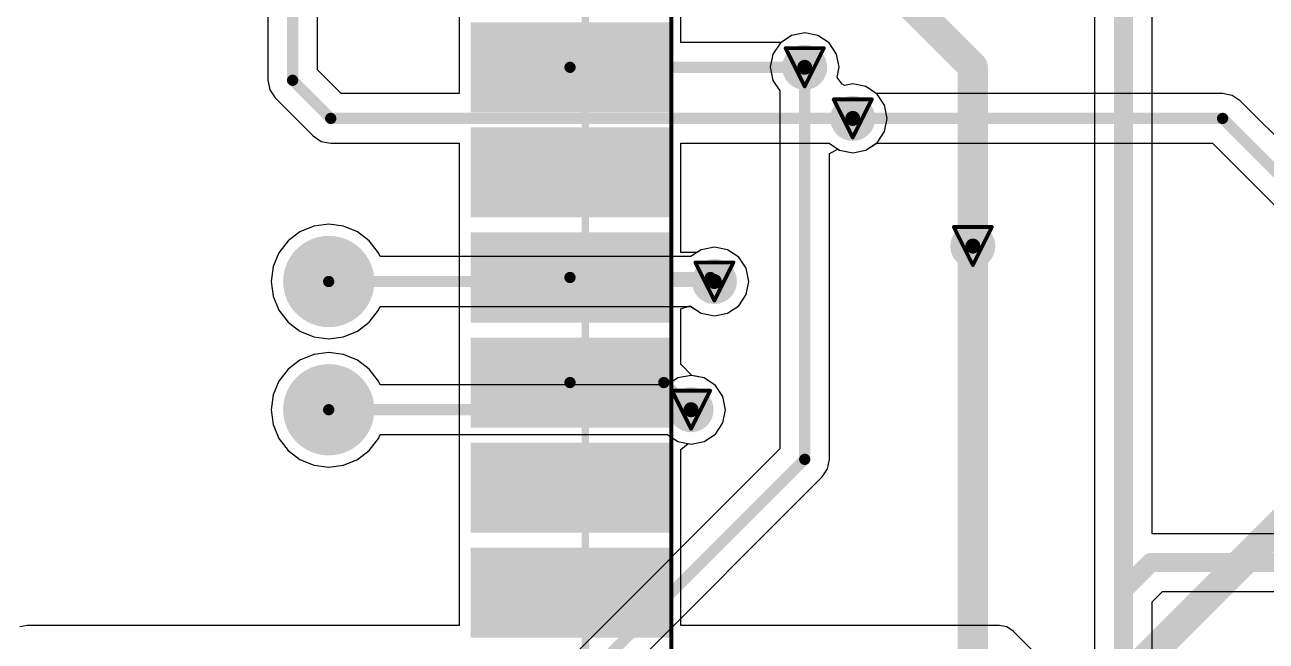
# Model space of a CAD drawing. Header units: millimetres. Extents: x 9.6 to 105, y 7.6 to 66.9.
# Drawn here: x 25.75 to 42.29, y 17.32 to 25.53 of the extents above; entities that cross this region are included whole.
import ezdxf

# ---------------------------------------------------------------- set-up
doc = ezdxf.new("R2010")
doc.units = ezdxf.units.MM
for name, color, linetype in [('BottomLayer', 5, 'Continuous'), ('BottomPaste', 16, 'Continuous'), ('BottomSolder', 6, 'Continuous'), ('DrillDrawing', 1, 'Continuous'), ('Mechanical13', 56, 'Continuous'), ('Mechanical15', 56, 'Continuous'), ('TopLayer', 1, 'Continuous'), ('TopPaste', 8, 'Continuous'), ('TopSolder', 216, 'Continuous'), ('ViaHoleLayer', 16, 'Continuous')]:
    doc.layers.add(name, color=color, linetype=linetype)

msp = doc.modelspace()

# ---------------------------------------------------------------- hatches: boundary and pattern name
at = {"layer": 'BottomLayer'}
h = msp.add_hatch(color=5, dxfattribs=at)
edge = h.paths.add_edge_path()
edge.add_arc((36.139, 24.963), 0.2, 0, 360)
h = msp.add_hatch(color=5, dxfattribs=at)
edge = h.paths.add_edge_path()
edge.add_arc((36.779, 24.282), 0.2, 0, 360)
h = msp.add_hatch(color=5, dxfattribs=at)
edge = h.paths.add_edge_path()
edge.add_arc((38.379, 22.581), 0.2, 0, 360)
h = msp.add_hatch(color=5, dxfattribs=at)
edge = h.paths.add_edge_path()
edge.add_arc((29.798, 22.109), 0.508, 0, 360)
h = msp.add_hatch(color=5, dxfattribs=at)
edge = h.paths.add_edge_path()
edge.add_arc((34.936, 22.109), 0.2, 0, 360)
h = msp.add_hatch(color=5, dxfattribs=at)
edge = h.paths.add_edge_path()
edge.add_arc((29.798, 20.401), 0.508, 0, 360)
h = msp.add_hatch(color=5, dxfattribs=at)
edge = h.paths.add_edge_path()
edge.add_arc((34.625, 20.401), 0.2, 0, 360)
at = {"layer": 'BottomPaste'}
h = msp.add_hatch(color=16, dxfattribs=at)
edge = h.paths.add_edge_path()
edge.add_arc((29.798, 22.109), 0.458, 0, 360)
h = msp.add_hatch(color=16, dxfattribs=at)
edge = h.paths.add_edge_path()
edge.add_arc((29.798, 20.401), 0.458, 0, 360)
at = {"layer": 'BottomSolder'}
h = msp.add_hatch(color=6, dxfattribs=at)
edge = h.paths.add_edge_path()
edge.add_arc((36.139, 24.963), 0.3, 0, 360)
h = msp.add_hatch(color=6, dxfattribs=at)
edge = h.paths.add_edge_path()
edge.add_arc((36.779, 24.282), 0.3, 0, 360)
h = msp.add_hatch(color=6, dxfattribs=at)
edge = h.paths.add_edge_path()
edge.add_arc((38.379, 22.581), 0.3, 0, 360)
h = msp.add_hatch(color=6, dxfattribs=at)
edge = h.paths.add_edge_path()
edge.add_arc((29.798, 22.109), 0.608, 0, 360)
h = msp.add_hatch(color=6, dxfattribs=at)
edge = h.paths.add_edge_path()
edge.add_arc((34.936, 22.109), 0.3, 0, 360)
h = msp.add_hatch(color=6, dxfattribs=at)
edge = h.paths.add_edge_path()
edge.add_arc((29.798, 20.401), 0.608, 0, 360)
h = msp.add_hatch(color=6, dxfattribs=at)
edge = h.paths.add_edge_path()
edge.add_arc((34.625, 20.401), 0.3, 0, 360)
at = {"layer": 'TopLayer'}
for points in [[(31.787, 25.463), (34.237, 25.463), (34.237, 24.463), (31.787, 24.463)], [(31.787, 24.063), (34.237, 24.063), (34.237, 23.063), (31.787, 23.063)], [(31.787, 22.663), (34.237, 22.663), (34.237, 21.663), (31.787, 21.663)], [(31.787, 21.263), (34.237, 21.263), (34.237, 20.263), (31.787, 20.263)], [(31.787, 19.863), (34.237, 19.863), (34.237, 18.863), (31.787, 18.863)], [(31.787, 18.463), (34.237, 18.463), (34.237, 17.463), (31.787, 17.463)]]:
    msp.add_hatch(color=1, dxfattribs=at).paths.add_polyline_path(points)
h = msp.add_hatch(color=1, dxfattribs=at)
edge = h.paths.add_edge_path()
edge.add_arc((36.139, 24.963), 0.2, 0, 360)
h = msp.add_hatch(color=1, dxfattribs=at)
edge = h.paths.add_edge_path()
edge.add_arc((36.779, 24.282), 0.2, 0, 360)
h = msp.add_hatch(color=1, dxfattribs=at)
edge = h.paths.add_edge_path()
edge.add_arc((38.379, 22.581), 0.2, 0, 360)
h = msp.add_hatch(color=1, dxfattribs=at)
edge = h.paths.add_edge_path()
edge.add_arc((34.936, 22.109), 0.2, 0, 360)
h = msp.add_hatch(color=1, dxfattribs=at)
edge = h.paths.add_edge_path()
edge.add_arc((34.625, 20.401), 0.2, 0, 360)
at = {"layer": 'TopPaste'}
for points in [[(31.837, 25.413), (34.187, 25.413), (34.187, 24.513), (31.837, 24.513)], [(31.837, 24.013), (34.187, 24.013), (34.187, 23.113), (31.837, 23.113)], [(31.837, 22.613), (34.187, 22.613), (34.187, 21.713), (31.837, 21.713)], [(31.837, 21.213), (34.187, 21.213), (34.187, 20.313), (31.837, 20.313)], [(31.837, 19.813), (34.187, 19.813), (34.187, 18.913), (31.837, 18.913)], [(31.837, 18.413), (34.187, 18.413), (34.187, 17.513), (31.837, 17.513)]]:
    msp.add_hatch(color=8, dxfattribs=at).paths.add_polyline_path(points)
at = {"layer": 'TopSolder'}
for points in [[(31.687, 25.563), (34.337, 25.563), (34.337, 24.363), (31.687, 24.363)], [(31.687, 24.163), (34.337, 24.163), (34.337, 22.963), (31.687, 22.963)], [(31.687, 22.763), (34.337, 22.763), (34.337, 21.563), (31.687, 21.563)], [(31.687, 21.363), (34.337, 21.363), (34.337, 20.163), (31.687, 20.163)], [(31.687, 19.963), (34.337, 19.963), (34.337, 18.763), (31.687, 18.763)], [(31.687, 18.563), (34.337, 18.563), (34.337, 17.363), (31.687, 17.363)]]:
    msp.add_hatch(color=216, dxfattribs=at).paths.add_polyline_path(points)
h = msp.add_hatch(color=216, dxfattribs=at)
edge = h.paths.add_edge_path()
edge.add_arc((36.139, 24.963), 0.3, 0, 360)
h = msp.add_hatch(color=216, dxfattribs=at)
edge = h.paths.add_edge_path()
edge.add_arc((36.779, 24.282), 0.3, 0, 360)
h = msp.add_hatch(color=216, dxfattribs=at)
edge = h.paths.add_edge_path()
edge.add_arc((38.379, 22.581), 0.3, 0, 360)
h = msp.add_hatch(color=216, dxfattribs=at)
edge = h.paths.add_edge_path()
edge.add_arc((34.936, 22.109), 0.3, 0, 360)
h = msp.add_hatch(color=216, dxfattribs=at)
edge = h.paths.add_edge_path()
edge.add_arc((34.625, 20.401), 0.3, 0, 360)
at = {"layer": 'ViaHoleLayer'}
h = msp.add_hatch(color=16, dxfattribs=at)
edge = h.paths.add_edge_path()
edge.add_arc((36.139, 24.963), 0.1, 0, 360)
h = msp.add_hatch(color=16, dxfattribs=at)
edge = h.paths.add_edge_path()
edge.add_arc((36.779, 24.282), 0.1, 0, 360)
h = msp.add_hatch(color=16, dxfattribs=at)
edge = h.paths.add_edge_path()
edge.add_arc((38.379, 22.581), 0.1, 0, 360)
h = msp.add_hatch(color=16, dxfattribs=at)
edge = h.paths.add_edge_path()
edge.add_arc((34.936, 22.109), 0.1, 0, 360)
h = msp.add_hatch(color=16, dxfattribs=at)
edge = h.paths.add_edge_path()
edge.add_arc((34.625, 20.401), 0.1, 0, 360)

# ---------------------------------------------------------------- linework, layer by layer
at = {"layer": 'BottomLayer'}
for p, q in [((35.963, 25.387), (35.815, 25.287)), ((36.139, 25.422), (35.963, 25.387)), ((36.315, 25.387), (36.139, 25.422)), ((36.463, 25.287), (36.315, 25.387)), ((35.715, 25.139), (35.68, 24.963)), ((35.815, 25.287), (35.715, 25.139)), ((36.563, 25.139), (36.463, 25.287)), ((36.598, 24.963), (36.563, 25.139)), ((35.68, 24.963), (35.715, 24.787)), ((36.57, 24.825), (36.598, 24.963)), ((36.64, 24.738), (36.57, 24.825)), ((35.715, 24.787), (35.808, 24.649)), ((35.808, 24.649), (35.808, 19.878)), ((36.669, 24.719), (36.64, 24.738)), ((36.779, 24.741), (36.669, 24.719)), ((36.955, 24.706), (36.779, 24.741)), ((37.093, 24.614), (36.955, 24.706)), ((41.707, 24.614), (37.093, 24.614)), ((41.834, 24.589), (41.707, 24.614)), ((41.941, 24.517), (41.834, 24.589)), ((45.196, 21.262), (41.941, 24.517)), ((36.47, 23.813), (36.582, 23.873)), ((36.582, 23.873), (36.604, 23.859)), ((36.604, 23.859), (36.779, 23.824)), ((36.779, 23.824), (36.955, 23.859)), ((36.955, 23.859), (37.093, 23.951)), ((37.093, 23.951), (41.57, 23.951)), ((41.57, 23.951), (45.338, 20.183)), ((36.47, 19.74), (36.47, 23.813)), ((29.6, 22.848), (29.415, 22.772)), ((29.798, 22.874), (29.6, 22.848)), ((29.995, 22.848), (29.798, 22.874)), ((30.18, 22.772), (29.995, 22.848)), ((29.415, 22.772), (29.257, 22.65)), ((30.338, 22.65), (30.18, 22.772)), ((29.257, 22.65), (29.135, 22.492)), ((30.46, 22.492), (30.338, 22.65)), ((34.761, 22.533), (34.622, 22.441)), ((34.936, 22.568), (34.761, 22.533)), ((35.112, 22.533), (34.936, 22.568)), ((35.261, 22.434), (35.112, 22.533)), ((29.135, 22.492), (29.059, 22.307)), ((30.481, 22.441), (30.46, 22.492)), ((34.622, 22.441), (30.481, 22.441)), ((35.36, 22.285), (35.261, 22.434)), ((29.059, 22.307), (29.033, 22.109)), ((35.395, 22.109), (35.36, 22.285)), ((29.033, 22.109), (29.059, 21.912)), ((35.36, 21.934), (35.395, 22.109)), ((29.059, 21.912), (29.135, 21.727)), ((35.261, 21.785), (35.36, 21.934)), ((29.135, 21.727), (29.257, 21.569)), ((30.338, 21.569), (30.46, 21.727)), ((30.46, 21.727), (30.481, 21.778)), ((30.481, 21.778), (34.622, 21.778)), ((34.622, 21.778), (34.761, 21.686)), ((34.761, 21.686), (34.936, 21.651)), ((34.936, 21.651), (35.112, 21.686)), ((35.112, 21.686), (35.261, 21.785)), ((29.257, 21.569), (29.415, 21.447)), ((30.18, 21.447), (30.338, 21.569)), ((29.415, 21.447), (29.6, 21.371)), ((29.6, 21.371), (29.798, 21.345)), ((29.798, 21.345), (29.995, 21.371)), ((29.995, 21.371), (30.18, 21.447)), ((29.415, 21.063), (29.257, 20.941)), ((29.6, 21.139), (29.415, 21.063)), ((29.798, 21.165), (29.6, 21.139)), ((29.995, 21.139), (29.798, 21.165)), ((30.18, 21.063), (29.995, 21.139)), ((30.338, 20.941), (30.18, 21.063)), ((29.257, 20.941), (29.135, 20.783)), ((30.46, 20.783), (30.338, 20.941)), ((34.625, 20.859), (34.449, 20.825)), ((34.8, 20.825), (34.625, 20.859)), ((29.135, 20.783), (29.059, 20.598)), ((30.481, 20.732), (30.46, 20.783)), ((34.311, 20.732), (30.481, 20.732)), ((34.449, 20.825), (34.311, 20.732)), ((34.949, 20.725), (34.8, 20.825)), ((35.049, 20.576), (34.949, 20.725)), ((29.059, 20.598), (29.033, 20.401)), ((35.083, 20.401), (35.049, 20.576)), ((29.033, 20.401), (29.059, 20.203)), ((35.049, 20.225), (35.083, 20.401)), ((29.059, 20.203), (29.135, 20.018)), ((34.949, 20.076), (35.049, 20.225)), ((29.135, 20.018), (29.257, 19.86)), ((30.338, 19.86), (30.46, 20.018)), ((30.46, 20.018), (30.481, 20.069)), ((30.481, 20.069), (34.311, 20.069)), ((34.311, 20.069), (34.449, 19.977)), ((34.8, 19.977), (34.949, 20.076)), ((35.808, 19.878), (29.23, 13.3)), ((29.257, 19.86), (29.415, 19.739)), ((30.18, 19.739), (30.338, 19.86)), ((34.449, 19.977), (34.625, 19.942)), ((34.625, 19.942), (34.8, 19.977)), ((29.415, 19.739), (29.6, 19.662)), ((29.995, 19.662), (30.18, 19.739)), ((36.445, 19.614), (36.47, 19.74)), ((29.6, 19.662), (29.798, 19.636)), ((29.798, 19.636), (29.995, 19.662)), ((36.373, 19.506), (36.445, 19.614)), ((29.795, 12.928), (36.373, 19.506))]:
    msp.add_line(p, q, dxfattribs=at)
for points, const_width in [([(36.139, 19.74), (36.139, 24.963)], 0.15), ([(36.779, 24.282), (41.707, 24.282)], 0.15), ([(41.707, 24.282), (45.669, 20.32)], 0.15), ([(38.379, 14.783), (38.379, 22.581)], 0.4), ([(29.798, 22.109), (34.936, 22.109)], 0.15), ([(29.798, 20.401), (34.625, 20.401)], 0.15), ([(29.464, 13.065), (36.139, 19.74)], 0.15), ([(38.379, 14.783), (43.078, 19.482)], 0.4)]:
    msp.add_lwpolyline(points, dxfattribs=dict(at, const_width=const_width))
for points, const_width in [([(36.102, 24.963, 1), (36.177, 24.963, 1)], 0.075), ([(36.742, 24.282, 1), (36.817, 24.282, 1)], 0.075), ([(41.669, 24.282, 1), (41.744, 24.282, 1)], 0.075), ([(41.669, 24.282, 1), (41.744, 24.282, 1)], 0.075), ([(38.279, 22.581, 1), (38.479, 22.581, 1)], 0.2), ([(29.76, 22.109, 1), (29.835, 22.109, 1)], 0.075), ([(34.899, 22.109, 1), (34.974, 22.109, 1)], 0.075), ([(29.76, 20.401, 1), (29.835, 20.401, 1)], 0.075), ([(34.587, 20.401, 1), (34.662, 20.401, 1)], 0.075), ([(36.102, 19.74, 1), (36.177, 19.74, 1)], 0.075), ([(36.102, 19.74, 1), (36.177, 19.74, 1)], 0.075)]:
    msp.add_lwpolyline(points, format="xyb", close=True, dxfattribs=dict(at, const_width=const_width))
at = {"layer": 'DrillDrawing', "const_width": 0.0508}
for points in [[(35.885, 25.217), (36.393, 25.217)], [(35.885, 25.217), (36.139, 24.709)], [(36.139, 24.709), (36.393, 25.217)], [(36.525, 24.536), (37.033, 24.536)], [(36.525, 24.536), (36.779, 24.028)], [(36.779, 24.028), (37.033, 24.536)], [(38.125, 22.835), (38.633, 22.835)], [(38.125, 22.835), (38.379, 22.327)], [(38.379, 22.327), (38.633, 22.835)], [(34.682, 22.363), (35.19, 22.363)], [(34.682, 22.363), (34.936, 21.855)], [(34.936, 21.855), (35.19, 22.363)], [(34.371, 20.655), (34.879, 20.655)], [(34.371, 20.655), (34.625, 20.147)], [(34.625, 20.147), (34.879, 20.655)]]:
    msp.add_lwpolyline(points, dxfattribs=at)
at = {"layer": 'DrillDrawing', "const_width": 0.0254}
for points in [[(35.872, 25.217, 1), (35.898, 25.217, 1)], [(35.872, 25.217, 1), (35.898, 25.217, 1)], [(36.38, 25.217, 1), (36.406, 25.217, 1)], [(36.38, 25.217, 1), (36.406, 25.217, 1)], [(36.126, 24.709, 1), (36.152, 24.709, 1)], [(36.126, 24.709, 1), (36.152, 24.709, 1)], [(36.513, 24.536, 1), (36.538, 24.536, 1)], [(36.513, 24.536, 1), (36.538, 24.536, 1)], [(37.02, 24.536, 1), (37.046, 24.536, 1)], [(37.02, 24.536, 1), (37.046, 24.536, 1)], [(36.767, 24.028, 1), (36.792, 24.028, 1)], [(36.767, 24.028, 1), (36.792, 24.028, 1)], [(38.113, 22.835, 1), (38.138, 22.835, 1)], [(38.113, 22.835, 1), (38.138, 22.835, 1)], [(38.621, 22.835, 1), (38.646, 22.835, 1)], [(38.621, 22.835, 1), (38.646, 22.835, 1)], [(34.67, 22.363, 1), (34.695, 22.363, 1)], [(34.67, 22.363, 1), (34.695, 22.363, 1)], [(35.178, 22.363, 1), (35.203, 22.363, 1)], [(35.178, 22.363, 1), (35.203, 22.363, 1)], [(38.367, 22.327, 1), (38.392, 22.327, 1)], [(38.367, 22.327, 1), (38.392, 22.327, 1)], [(34.924, 21.855, 1), (34.949, 21.855, 1)], [(34.924, 21.855, 1), (34.949, 21.855, 1)], [(34.358, 20.655, 1), (34.383, 20.655, 1)], [(34.358, 20.655, 1), (34.383, 20.655, 1)], [(34.866, 20.655, 1), (34.891, 20.655, 1)], [(34.866, 20.655, 1), (34.891, 20.655, 1)], [(34.612, 20.147, 1), (34.637, 20.147, 1)], [(34.612, 20.147, 1), (34.637, 20.147, 1)]]:
    msp.add_lwpolyline(points, format="xyb", close=True, dxfattribs=at)
at = {"layer": 'Mechanical13', "const_width": 0.1}
msp.add_lwpolyline([(33.217, 14.963), (33.217, 27.963)], dxfattribs=at)
at = {"layer": 'Mechanical15', "const_width": 0.05}
msp.add_lwpolyline([(34.362, 13.843), (34.362, 29.083)], dxfattribs=at)
at = {"layer": 'TopLayer'}
for p, q in [((40.002, 32.356), (40.002, 18.003)), ((40.77, 18.749), (40.77, 32.169)), ((28.986, 26.283), (28.986, 24.79)), ((29.648, 24.928), (29.648, 26.283)), ((31.537, 25.713), (31.537, 24.614)), ((34.487, 25.294), (34.487, 25.713)), ((35.963, 25.387), (35.825, 25.294)), ((36.139, 25.422), (35.963, 25.387)), ((36.315, 25.387), (36.139, 25.422)), ((36.463, 25.287), (36.315, 25.387)), ((35.825, 25.294), (34.487, 25.294)), ((36.563, 25.139), (36.463, 25.287)), ((36.598, 24.963), (36.563, 25.139)), ((29.962, 24.614), (29.648, 24.928)), ((36.57, 24.825), (36.598, 24.963)), ((36.64, 24.738), (36.57, 24.825)), ((28.986, 24.79), (29.011, 24.664)), ((29.011, 24.664), (29.083, 24.556)), ((36.669, 24.719), (36.64, 24.738)), ((36.779, 24.741), (36.669, 24.719)), ((36.955, 24.706), (36.779, 24.741)), ((37.104, 24.607), (36.955, 24.706)), ((29.083, 24.556), (29.591, 24.048)), ((31.537, 24.614), (29.962, 24.614)), ((37.203, 24.458), (37.104, 24.607)), ((37.238, 24.282), (37.203, 24.458)), ((37.203, 24.107), (37.238, 24.282)), ((29.591, 24.048), (29.698, 23.976)), ((37.104, 23.958), (37.203, 24.107)), ((29.698, 23.976), (29.825, 23.951)), ((29.825, 23.951), (31.537, 23.951)), ((31.537, 23.951), (31.537, 22.813)), ((34.487, 22.494), (34.487, 23.951)), ((34.487, 23.951), (36.465, 23.951)), ((36.465, 23.951), (36.604, 23.859)), ((36.604, 23.859), (36.779, 23.824)), ((36.779, 23.824), (36.955, 23.859)), ((36.955, 23.859), (37.104, 23.958)), ((31.537, 22.813), (31.537, 21.413)), ((34.703, 22.494), (34.487, 22.494)), ((34.761, 22.533), (34.703, 22.494)), ((34.936, 22.568), (34.761, 22.533)), ((35.112, 22.533), (34.936, 22.568)), ((35.261, 22.434), (35.112, 22.533)), ((35.36, 22.285), (35.261, 22.434)), ((35.395, 22.109), (35.36, 22.285)), ((35.36, 21.934), (35.395, 22.109)), ((35.261, 21.785), (35.36, 21.934)), ((34.487, 21.744), (34.612, 21.785)), ((34.487, 21.004), (34.487, 21.744)), ((34.612, 21.785), (34.761, 21.686)), ((34.761, 21.686), (34.936, 21.651)), ((34.936, 21.651), (35.112, 21.686)), ((35.112, 21.686), (35.261, 21.785)), ((31.537, 21.413), (31.537, 20.013)), ((34.497, 20.997), (34.487, 21.004)), ((34.637, 20.857), (34.497, 20.997)), ((34.8, 20.825), (34.637, 20.857)), ((34.949, 20.725), (34.8, 20.825)), ((35.049, 20.576), (34.949, 20.725)), ((35.083, 20.401), (35.049, 20.576)), ((35.049, 20.225), (35.083, 20.401)), ((34.949, 20.076), (35.049, 20.225)), ((31.537, 20.013), (31.537, 18.613)), ((34.8, 19.977), (34.949, 20.076)), ((34.487, 19.869), (34.585, 19.95)), ((34.487, 18.613), (34.487, 19.869)), ((34.585, 19.95), (34.625, 19.942)), ((34.625, 19.942), (34.8, 19.977)), ((45.762, 18.749), (40.77, 18.749)), ((31.537, 18.613), (31.537, 17.527)), ((34.487, 17.527), (34.487, 18.613)), ((40.002, 18.003), (40.002, 18.003)), ((40.002, 18.003), (40.002, 18.003)), ((40.002, 18.003), (40.002, 16.532)), ((40.77, 17.843), (40.907, 17.98)), ((40.907, 17.98), (45.764, 17.98)), ((40.77, 14.191), (40.77, 17.843)), ((25.781, 17.527), (25.683, 17.507)), ((31.537, 17.527), (25.781, 17.527)), ((38.735, 17.527), (34.487, 17.527)), ((38.833, 17.507), (38.735, 17.527)), ((38.915, 17.452), (38.833, 17.507)), ((39.884, 16.483), (38.915, 17.452))]:
    msp.add_line(p, q, dxfattribs=at)
for points, const_width in [([(40.386, 18.003), (40.386, 32.893)], 0.254), ([(29.317, 24.79), (29.317, 27.758)], 0.15), ([(36.985, 26.363), (38.379, 24.968)], 0.4), ([(38.379, 22.581), (38.379, 24.968)], 0.4), ([(33.012, 24.963), (36.139, 24.963)], 0.15), ([(29.317, 24.79), (29.825, 24.282)], 0.15), ([(29.825, 24.282), (36.779, 24.282)], 0.15), ([(33.012, 22.163), (34.883, 22.163)], 0.15), ([(34.883, 22.163), (34.936, 22.109)], 0.15), ([(33.012, 20.763), (34.262, 20.763)], 0.15), ([(34.262, 20.763), (34.625, 20.401)], 0.15), ([(40.386, 18.003), (40.748, 18.364)], 0.254), ([(40.748, 18.364), (45.923, 18.364)], 0.254), ([(40.386, 13.814), (40.386, 18.003)], 0.254)]:
    msp.add_lwpolyline(points, dxfattribs=dict(at, const_width=const_width))
for points, const_width in [([(38.279, 24.968, 1), (38.479, 24.968, 1)], 0.2), ([(38.279, 24.968, 1), (38.479, 24.968, 1)], 0.2), ([(32.975, 24.963, 1), (33.05, 24.963, 1)], 0.075), ([(36.102, 24.963, 1), (36.177, 24.963, 1)], 0.075), ([(29.279, 24.79, 1), (29.354, 24.79, 1)], 0.075), ([(29.279, 24.79, 1), (29.354, 24.79, 1)], 0.075), ([(29.787, 24.282, 1), (29.862, 24.282, 1)], 0.075), ([(29.787, 24.282, 1), (29.862, 24.282, 1)], 0.075), ([(36.742, 24.282, 1), (36.817, 24.282, 1)], 0.075), ([(38.279, 22.581, 1), (38.479, 22.581, 1)], 0.2), ([(32.975, 22.163, 1), (33.05, 22.163, 1)], 0.075), ([(34.845, 22.163, 1), (34.92, 22.163, 1)], 0.075), ([(34.845, 22.163, 1), (34.92, 22.163, 1)], 0.075), ([(34.899, 22.109, 1), (34.974, 22.109, 1)], 0.075), ([(32.975, 20.763, 1), (33.05, 20.763, 1)], 0.075), ([(34.225, 20.763, 1), (34.3, 20.763, 1)], 0.075), ([(34.225, 20.763, 1), (34.3, 20.763, 1)], 0.075), ([(34.587, 20.401, 1), (34.662, 20.401, 1)], 0.075), ([(40.684, 18.364, 1), (40.811, 18.364, 1)], 0.127), ([(40.684, 18.364, 1), (40.811, 18.364, 1)], 0.127), ([(40.322, 18.003, 1), (40.45, 18.003, 1)], 0.127), ([(40.322, 18.003, 1), (40.45, 18.003, 1)], 0.127), ([(40.322, 18.003, 1), (40.45, 18.003, 1)], 0.127)]:
    msp.add_lwpolyline(points, format="xyb", close=True, dxfattribs=dict(at, const_width=const_width))

doc.saveas('drawing.dxf')
